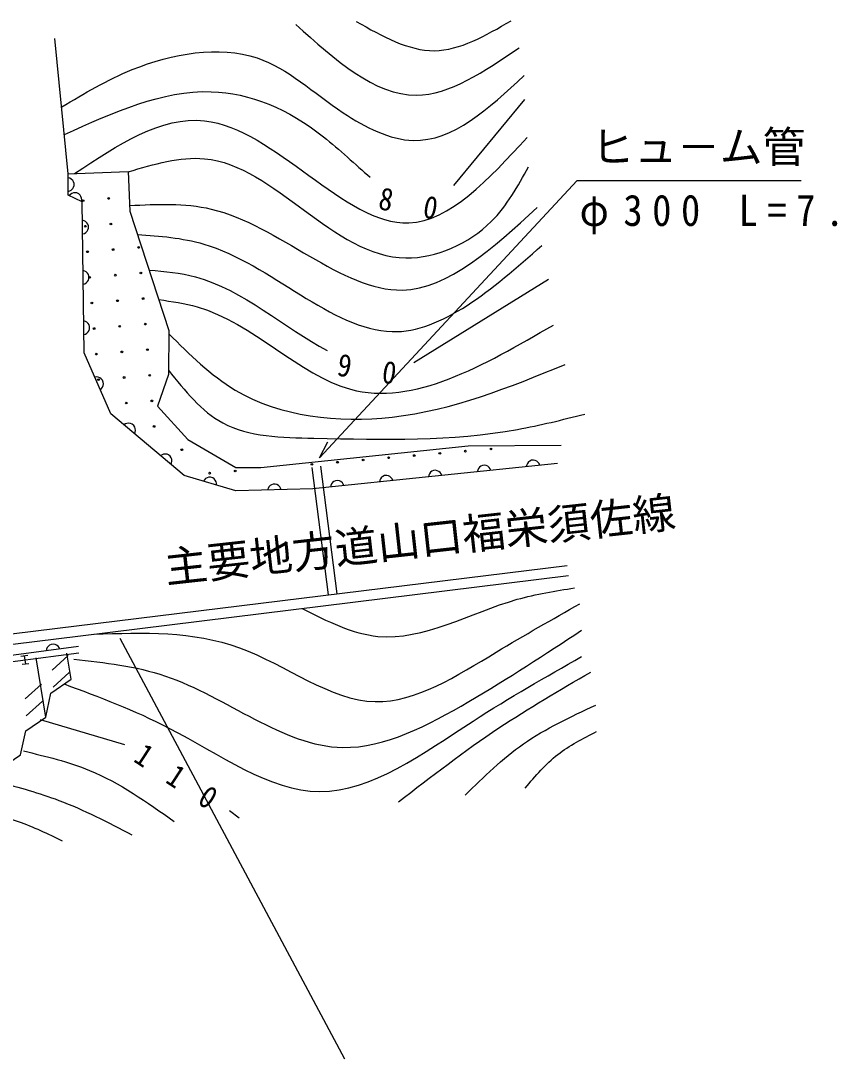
# Model space of a CAD drawing. Units: millimetres, scale not verified. Extents: x 40000 to 680000, y 20000 to 380000.
# Drawn here: x 196358 to 244298, y 257704 to 318388 of the extents above; entities that cross this region are included whole.
import ezdxf
from ezdxf.enums import TextEntityAlignment as Align

# ---------------------------------------------------------------- set-up
doc = ezdxf.new("R2010")
doc.units = ezdxf.units.MM
doc.header["$LTSCALE"] = 1000
doc.layers.add('M-BGD', color=7, linetype='Continuous', lineweight=25)
doc.styles.add('ＭＳ ゴシック', font='')
doc.styles.get('ＭＳ ゴシック').set_extended_font_data('MS Gothic')

msp = doc.modelspace()

# ---------------------------------------------------------------- linework, layer by layer
at = {"layer": 'M-BGD'}
for p, q in [((199135, 309441), (198355, 317359)), ((221671, 308756), (225803, 313782)), ((219321, 298428), (227190, 303283)), ((213817, 292855), (214292, 293779)), ((214341, 284840), (213387, 292289)), ((214837, 284904), (213883, 292353)), ((199610, 283021), (228286, 286563)), ((199683, 282425), (228360, 285967)), ((215291, 257704), (202175, 282295)), ((155685, 275602), (199746, 281454)), ((196367, 281258), (196764, 281310)), ((196566, 281284), (196631, 280788)), ((197825, 277701), (197262, 281163)), ((199137, 281297), (198185, 280440)), ((199300, 279907), (199054, 281424)), ((196830, 280815), (196433, 280762)), ((199195, 280299), (198243, 279442)), ((197575, 279621), (196623, 278765)), ((197633, 278623), (196681, 277766)), ((197500, 277559), (202410, 276105)), ((208563, 272241), (209124, 271802))]:
    msp.add_line(p, q, dxfattribs=at)
for points in [[(199135, 309441), (202632, 309574), (202739, 307261), (205017, 300285), (204981, 297722), (204341, 295871), (206120, 293914), (208932, 292276), (210391, 292276), (222493, 293558), (227939, 293593)], [(227725, 292526), (213417, 291031), (208932, 290924), (205898, 291822), (201627, 295417), (200061, 298976), (199954, 307803), (199135, 308195), (199135, 309441)], [(199135, 308418), (199231, 308450), (199311, 308498), (199391, 308578), (199439, 308658), (199471, 308754), (199471, 308882), (199439, 308978), (199391, 309058), (199311, 309138), (199231, 309186), (199135, 309218)], [(213817, 292855), (228868, 309054), (241952, 309054)], [(199906, 307827), (199918, 307927), (199909, 308020), (199872, 308127), (199820, 308204), (199747, 308275), (199632, 308330), (199532, 308342), (199439, 308334), (199332, 308296), (199254, 308245), (199184, 308172)], [(199977, 305932), (200072, 305965), (200152, 306014), (200231, 306095), (200278, 306176), (200309, 306272), (200307, 306400), (200274, 306496), (200225, 306575), (200144, 306654), (200063, 306701), (199967, 306732)], [(200012, 302990), (200108, 303023), (200187, 303072), (200266, 303153), (200313, 303234), (200344, 303330), (200343, 303458), (200310, 303554), (200261, 303633), (200180, 303712), (200099, 303759), (200003, 303790)], [(200048, 300048), (200144, 300081), (200223, 300130), (200302, 300211), (200349, 300291), (200380, 300388), (200378, 300516), (200345, 300611), (200296, 300691), (200215, 300770), (200135, 300817), (200038, 300847)], [(201005, 296831), (201080, 296899), (201134, 296975), (201175, 297080), (201187, 297173), (201177, 297273), (201126, 297391), (201058, 297466), (200982, 297519), (200876, 297560), (200784, 297572), (200683, 297563)], [(203001, 294261), (203038, 294355), (203053, 294447), (203043, 294560), (203013, 294648), (202960, 294734), (202862, 294817), (202768, 294854), (202676, 294869), (202563, 294859), (202475, 294829), (202389, 294776)], [(205136, 292463), (205174, 292557), (205188, 292650), (205179, 292762), (205148, 292850), (205096, 292937), (204998, 293019), (204904, 293057), (204812, 293071), (204699, 293062), (204611, 293031), (204524, 292978)], [(226692, 292418), (226650, 292510), (226594, 292584), (226506, 292656), (226422, 292695), (226323, 292717), (226196, 292704), (226104, 292662), (226029, 292606), (225958, 292518), (225918, 292433), (225896, 292334)], [(220969, 291820), (220927, 291912), (220871, 291986), (220783, 292058), (220698, 292097), (220600, 292119), (220472, 292106), (220380, 292064), (220306, 292008), (220234, 291920), (220195, 291835), (220173, 291736)], [(223830, 292119), (223789, 292211), (223733, 292285), (223645, 292357), (223560, 292396), (223461, 292418), (223334, 292405), (223242, 292363), (223167, 292307), (223096, 292219), (223057, 292134), (223035, 292035)], [(207799, 291259), (207795, 291361), (207772, 291451), (207718, 291550), (207655, 291619), (207572, 291677), (207449, 291713), (207348, 291710), (207258, 291687), (207158, 291633), (207089, 291570), (207032, 291487)], [(211574, 290987), (211540, 291082), (211490, 291161), (211408, 291239), (211327, 291285), (211230, 291315), (211102, 291312), (211007, 291277), (210928, 291227), (210850, 291146), (210804, 291064), (210775, 290968)], [(215245, 291222), (215204, 291314), (215148, 291388), (215060, 291460), (214975, 291499), (214876, 291521), (214749, 291508), (214657, 291466), (214582, 291410), (214511, 291322), (214472, 291237), (214450, 291139)], [(218107, 291521), (218065, 291613), (218009, 291687), (217921, 291759), (217837, 291798), (217738, 291820), (217611, 291807), (217519, 291765), (217444, 291709), (217373, 291621), (217333, 291536), (217311, 291438)], [(87017, 281669), (115248, 277944), (129544, 276538), (138148, 276138), (146895, 276538), (199610, 283021)], [(86939, 281074), (115179, 277347), (129500, 275940), (138148, 275538), (146946, 275940), (199683, 282425)], [(199734, 281822), (143164, 274254), (129489, 274556), (115065, 276354), (86808, 280083)], [(198641, 281676), (198597, 281767), (198539, 281840), (198449, 281908), (198363, 281945), (198264, 281964), (198137, 281947), (198046, 281903), (197973, 281845), (197905, 281755), (197868, 281669), (197849, 281570)], [(192119, 269801), (192220, 270276), (193398, 271084), (193695, 272482), (194874, 273290), (195170, 274687), (196349, 275495), (196646, 276893), (197825, 277701), (198121, 279099), (199300, 279907)]]:
    msp.add_lwpolyline(points, dxfattribs=at)
for centre in [(200001, 307876), (201496, 308005), (201624, 306510), (200130, 306382), (200258, 304887), (201753, 305016), (203247, 305144), (200387, 303393), (201881, 303521), (203376, 303650), (200515, 301898), (202010, 302027), (203504, 302155), (200644, 300404), (202138, 300532), (203633, 300661), (203761, 299166), (200772, 298909), (202267, 299038), (200901, 297415), (202395, 297543), (203890, 297672), (204018, 296177), (202524, 296049), (204147, 294683), (205770, 293317), (220843, 293107), (222337, 293236), (223832, 293364), (213371, 292465), (214865, 292593), (216360, 292722), (217854, 292850), (219348, 292979), (207393, 291951), (208887, 292079)]:
    msp.add_circle(centre, 50, dxfattribs=at)
for points, knots in [([(212424, 318175), (214735, 316101), (217045, 314027), (219460, 314039), (221419, 314048), (223446, 315429), (225473, 316811)], [0, 0, 0, 0, 1, 1, 1, 2, 2, 2, 2]), ([(215963, 318346), (217486, 317485), (219009, 316625), (220526, 316640), (222023, 316655), (223513, 317522), (225004, 318388)], [0, 0, 0, 0, 1, 1, 1, 2, 2, 2, 2]), ([(198750, 313354), (200069, 314142), (201388, 314930), (202871, 315531), (205202, 316476), (207939, 316960), (210164, 316214), (211975, 315606), (213447, 314182), (215196, 313015), (216487, 312154), (217929, 311432), (219289, 311395), (221610, 311332), (223691, 313261), (225771, 315190)], [0, 0, 0, 0, 1, 1, 1, 2, 2, 2, 3, 3, 3, 4, 4, 4, 5, 5, 5, 5]), ([(198909, 311740), (201772, 313038), (204635, 314335), (207487, 314245), (209745, 314173), (211997, 313231), (214054, 311608), (215000, 310862), (215905, 309973), (216781, 309250)], [0, 0, 0, 0, 1, 1, 1, 2, 2, 2, 3, 3, 3, 3]), ([(199505, 309455), (202038, 311139), (204571, 312823), (207093, 312546), (211203, 312095), (215285, 306437), (219034, 306576), (221427, 306664), (223684, 309115), (225942, 311565)], [0, 0, 0, 0, 1, 1, 1, 2, 2, 2, 3, 3, 3, 3]), ([(202633, 309558), (204150, 310011), (205667, 310464), (207093, 310329), (211227, 309937), (214596, 304603), (218863, 304529), (220627, 304498), (222545, 305367), (223852, 306661), (224784, 307583), (225406, 308722), (226027, 309860)], [0, 0, 0, 0, 1, 1, 1, 2, 2, 2, 3, 3, 3, 4, 4, 4, 4]), ([(202724, 307589), (204323, 307672), (205922, 307755), (207477, 307386), (211443, 306445), (215122, 302562), (218650, 302653), (221338, 302722), (223938, 305097), (226539, 307471)], [0, 0, 0, 0, 1, 1, 1, 2, 2, 2, 3, 3, 3, 3]), ([(203184, 305899), (204485, 305806), (205787, 305713), (207051, 305339), (210974, 304178), (214530, 300305), (218053, 300222), (220982, 300153), (223888, 302704), (226795, 305254)], [0, 0, 0, 0, 1, 1, 1, 2, 2, 2, 3, 3, 3, 3]), ([(203863, 303818), (204772, 303738), (205682, 303657), (206561, 303422), (209324, 302683), (211798, 300422), (214264, 299125)], [0, 0, 0, 0, 1, 1, 1, 2, 2, 2, 2]), ([(204427, 302092), (205183, 301987), (205938, 301883), (206667, 301672), (209917, 300730), (212626, 297666), (215622, 296853), (219286, 295859), (223382, 298233), (227477, 300606)], [0, 0, 0, 0, 1, 1, 1, 2, 2, 2, 3, 3, 3, 3]), ([(205014, 300094), (206230, 298880), (207446, 297666), (208884, 296810), (211521, 295242), (214906, 294877), (218053, 295233), (221626, 295637), (224893, 296970), (228159, 298303)], [0, 0, 0, 0, 1, 1, 1, 2, 2, 2, 3, 3, 3, 3]), ([(204985, 297962), (205951, 296763), (206918, 295564), (208159, 294891), (209679, 294069), (211611, 294034), (213490, 293996), (217630, 293911), (221515, 293806), (225388, 294508), (226696, 294745), (228004, 295074), (229311, 295403)], [0, 0, 0, 0, 1, 1, 1, 2, 2, 2, 3, 3, 3, 4, 4, 4, 4]), ([(212791, 284044), (214262, 283302), (215733, 282560), (217226, 282415), (219888, 282156), (222618, 283796), (225367, 284579), (226481, 284896), (227598, 285072), (228716, 285248)], [0, 0, 0, 0, 1, 1, 1, 2, 2, 2, 3, 3, 3, 3]), ([(200633, 282543), (203521, 282642), (206409, 282741), (209137, 281745), (211863, 280750), (214429, 278661), (217072, 278602), (219433, 278549), (221856, 280117), (224130, 281487), (225817, 282504), (227421, 283412), (229025, 284321)], [0, 0, 0, 0, 1, 1, 1, 2, 2, 2, 3, 3, 3, 4, 4, 4, 4]), ([(199451, 281075), (201260, 280882), (203068, 280689), (204810, 280096), (208379, 278882), (211666, 275989), (215165, 275923), (217622, 275877), (220184, 277225), (222533, 278602), (224872, 279973), (227000, 281374), (229128, 282775)], [0, 0, 0, 0, 1, 1, 1, 2, 2, 2, 3, 3, 3, 4, 4, 4, 4]), ([(198885, 279633), (200929, 278876), (202973, 278120), (205016, 277056), (207953, 275528), (210888, 273365), (213826, 273347), (216858, 273328), (219893, 275595), (222791, 277469), (224954, 278868), (227041, 280049), (229128, 281230)], [0, 0, 0, 0, 1, 1, 1, 2, 2, 2, 3, 3, 3, 4, 4, 4, 4]), ([(218424, 272743), (220348, 274230), (222271, 275717), (224291, 277061), (226033, 278220), (227847, 279273), (229660, 280327)], [0, 0, 0, 0, 1, 1, 1, 2, 2, 2, 2]), ([(222327, 273141), (223413, 274206), (224499, 275270), (225727, 276129), (227029, 277039), (228490, 277717), (229952, 278396)], [0, 0, 0, 0, 1, 1, 1, 2, 2, 2, 2]), ([(225830, 273553), (226428, 274254), (227025, 274955), (227737, 275511), (228422, 276047), (229213, 276449), (230004, 276850)], [0, 0, 0, 0, 1, 1, 1, 2, 2, 2, 2]), ([(196515, 275717), (197831, 275404), (199148, 275091), (200379, 274583), (202145, 273855), (203735, 272725), (205325, 271595)], [0, 0, 0, 0, 1, 1, 1, 2, 2, 2, 2]), ([(195072, 273914), (196253, 273588), (197435, 273262), (198576, 272832), (200046, 272277), (201449, 271550), (202852, 270822)], [0, 0, 0, 0, 1, 1, 1, 2, 2, 2, 2]), ([(193784, 272213), (194602, 272038), (195419, 271862), (196206, 271595), (197091, 271295), (197936, 270878), (198782, 270462)], [0, 0, 0, 0, 1, 1, 1, 2, 2, 2, 2])]:
    msp.add_open_spline(points, degree=3, knots=knots, dxfattribs=at)

# ---------------------------------------------------------------- texts
at = {"layer": 'M-BGD', "style": 'ＭＳ ゴシック'}
msp.add_text('ヒュ－ム管', height=1833, dxfattribs=at).set_placement((229702, 309554), align=Align.BOTTOM_LEFT)
msp.add_text('主要地方道山口福栄須佐線', height=1833, rotation=6.3, dxfattribs=at).set_placement((204927, 284966), align=Align.BOTTOM_LEFT)
at = {"layer": 'M-BGD', "char_height": 1320, "attachment_point": 7, "style": 'ＭＳ ゴシック'}
for s, insert, rotation in [('\\T3.27;\\W0.9;80', (217187, 307370), 349.5), ('\\T3.27;\\W0.9;90', (214781, 297638), 351.1), ('\\T2.76;\\W0.9;110', (202869, 275125), 326.7)]:
    msp.add_mtext(s, dxfattribs=dict(at, insert=insert, rotation=rotation))
at = {"layer": 'M-BGD', "insert": (229012, 305900), "char_height": 1833, "attachment_point": 7, "style": 'ＭＳ ゴシック'}
msp.add_mtext('\\T1.5;\\W0.9;φ300\\~L=7.0', dxfattribs=at)

doc.saveas('drawing.dxf')
